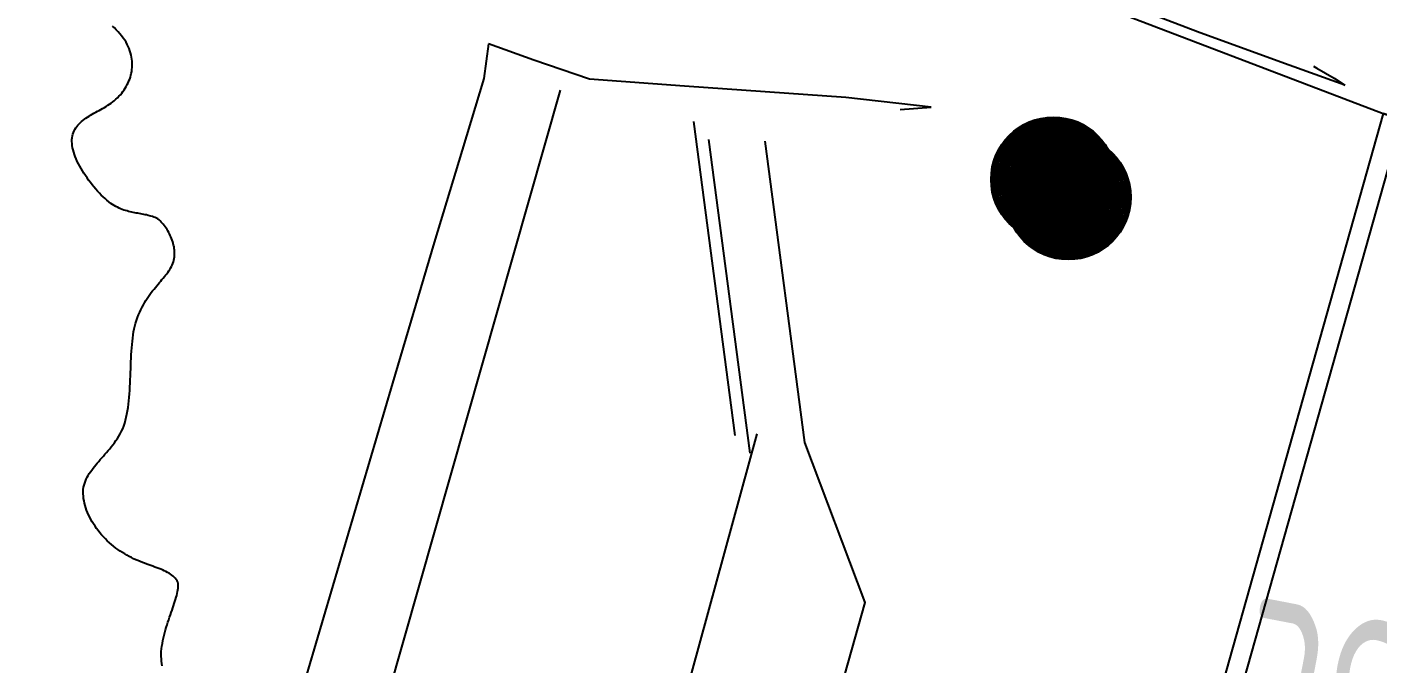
# Model space of a CAD drawing. Header units: metres. Extents: x 507606 to 508087, y 6966978 to 6967359.
# Drawn here: x 507939.292 to 507942.538, y 6967154.781 to 6967156.312 of the extents above; entities that cross this region are included whole.
import ezdxf

# ---------------------------------------------------------------- set-up
doc = ezdxf.new("R2010")
doc.units = ezdxf.units.M
doc.linetypes.add('ISO-DASHED2', pattern=[6, 4, -2])
for name, color, linetype in [('CON_EX. MIN', 253, 'ISO-DASHED2'), ('mga2020bdy', 252, 'Continuous'), ('mga2020ROAD_KERB_BACK', 252, 'Continuous'), ('mga2020ROAD_KERB_INVERT', 252, 'Continuous'), ('mga2020ROAD_KERB_LIP', 252, 'Continuous'), ('mga2020ROAD_KERB_TOP', 252, 'Continuous'), ('mga2020STR_SURFACES', 252, 'Continuous'), ('mga2020VEG_TREE', 252, 'Continuous'), ('ROAD_KERB_INVERT', 252, 'Continuous'), ('STR_SURFACES', 252, 'Continuous'), ('VEG_TREE', 252, 'Continuous')]:
    doc.layers.add(name, color=color, linetype=linetype)
doc.layers.add('RW_FEAT', color=160, linetype='Continuous', lineweight=0)
doc.styles.add('Style-INTL_ISO_EQUAL', font='ISOCP.shx')

# ---------------------------------------------------------------- blocks, each defined once
blk = doc.blocks.new('BAC V TREE')
for p, q in [((-14.5237, 2.3425), (-14.5537, 2.3726)), ((-14.4944, 2.3121), (-14.5237, 2.3425)), ((-14.466, 2.2814), (-14.4944, 2.3121)), ((-14.4386, 2.2503), (-14.466, 2.2814)), ((-14.4123, 2.2188), (-14.4386, 2.2503)), ((-14.3872, 2.1869), (-14.4123, 2.2188)), ((-14.3634, 2.1546), (-14.3872, 2.1869)), ((-14.341, 2.1219), (-14.3634, 2.1546)), ((-14.3239, 2.0889), (-14.341, 2.1219)), ((-14.3087, 2.0559), (-14.3239, 2.0889)), ((-14.2952, 2.023), (-14.3087, 2.0559)), ((-14.2834, 1.9901), (-14.2952, 2.023)), ((-14.2734, 1.9574), (-14.2834, 1.9901)), ((-14.265, 1.9248), (-14.2734, 1.9574)), ((-14.2583, 1.8923), (-14.265, 1.9248)), ((-14.2533, 1.8601), (-14.2583, 1.8923)), ((-14.2615, 1.6411), (-14.2558, 1.6714)), ((-14.2558, 1.6714), (-14.2516, 1.7022)), ((-14.2499, 1.828), (-14.2533, 1.8601)), ((-14.2516, 1.7022), (-14.2489, 1.7332)), ((-14.248, 1.7961), (-14.2499, 1.828)), ((-14.2489, 1.7332), (-14.2477, 1.7646)), ((-14.2477, 1.7646), (-14.248, 1.7961)), ((-14.3389, 1.4395), (-14.3239, 1.4669)), ((-14.3239, 1.4669), (-14.3102, 1.4949)), ((-14.3102, 1.4949), (-14.2978, 1.5233)), ((-14.2978, 1.5233), (-14.2867, 1.5521)), ((-14.2867, 1.5521), (-14.2769, 1.5814)), ((-14.2769, 1.5814), (-14.2685, 1.611)), ((-14.2685, 1.611), (-14.2615, 1.6411)), ((-14.4997, 1.2404), (-14.4759, 1.2631)), ((-14.4759, 1.2631), (-14.453, 1.2865)), ((-14.453, 1.2865), (-14.4312, 1.3105)), ((-14.4312, 1.3105), (-14.4105, 1.3351)), ((-14.4105, 1.3351), (-14.3908, 1.3604)), ((-14.3908, 1.3604), (-14.3723, 1.3862)), ((-14.3723, 1.3862), (-14.355, 1.4126)), ((-14.355, 1.4126), (-14.3389, 1.4395)), ((-14.8126, 1.0392), (-14.7859, 1.0541)), ((-14.7859, 1.0541), (-14.759, 1.0691)), ((-14.759, 1.0691), (-14.732, 1.0842)), ((-14.732, 1.0842), (-14.7051, 1.0996)), ((-14.7051, 1.0996), (-14.6783, 1.1152)), ((-14.6783, 1.1152), (-14.6516, 1.1311)), ((-14.6516, 1.1311), (-14.6253, 1.1475)), ((-14.6253, 1.1475), (-14.5993, 1.1643)), ((-14.5993, 1.1643), (-14.5738, 1.1817)), ((-14.5738, 1.1817), (-14.5489, 1.1997)), ((-14.5489, 1.1997), (-14.5246, 1.2183)), ((-14.5246, 1.2183), (-14.4997, 1.2404)), ((-15.1053, 0.8189), (-15.0887, 0.8394)), ((-15.0887, 0.8394), (-15.0708, 0.859)), ((-15.0708, 0.859), (-15.0517, 0.8779)), ((-15.0517, 0.8779), (-15.0315, 0.896)), ((-15.0315, 0.896), (-15.0102, 0.9135)), ((-15.0102, 0.9135), (-14.9879, 0.9305)), ((-14.9879, 0.9305), (-14.9648, 0.9469)), ((-14.9648, 0.9469), (-14.9409, 0.963)), ((-14.9409, 0.963), (-14.9162, 0.9786)), ((-14.9162, 0.9786), (-14.891, 0.994)), ((-14.891, 0.994), (-14.8653, 1.0092)), ((-14.8653, 1.0092), (-14.8391, 1.0242)), ((-14.8391, 1.0242), (-14.8126, 1.0392)), ((-15.1797, 0.6177), (-15.1767, 0.6462)), ((-15.1767, 0.6462), (-15.1719, 0.6745)), ((-15.1719, 0.6745), (-15.1651, 0.7015)), ((-15.1651, 0.7015), (-15.1565, 0.7272)), ((-15.1565, 0.7272), (-15.1461, 0.7517)), ((-15.1461, 0.7517), (-15.1341, 0.7752)), ((-15.1341, 0.7752), (-15.1204, 0.7975)), ((-15.1204, 0.7975), (-15.1053, 0.8189)), ((-0.5153, 0.6324), (-0.5457, 0.6072)), ((-0.4836, 0.6561), (-0.5153, 0.6324)), ((-0.4505, 0.6784), (-0.4836, 0.6561)), ((-0.4161, 0.6991), (-0.4505, 0.6784)), ((-0.3804, 0.7183), (-0.4161, 0.6991)), ((-0.3435, 0.7359), (-0.3804, 0.7183)), ((-0.3055, 0.7517), (-0.3435, 0.7359)), ((-0.2662, 0.7659), (-0.3055, 0.7517)), ((-0.2258, 0.7783), (-0.2662, 0.7659)), ((-0.1844, 0.7889), (-0.2258, 0.7783)), ((-0.1419, 0.7977), (-0.1844, 0.7889)), ((-0.0984, 0.8046), (-0.1419, 0.7977)), ((-0.054, 0.8095), (-0.0984, 0.8046)), ((-0.0086, 0.8125), (-0.054, 0.8095)), ((0.0377, 0.8134), (-0.0086, 0.8125)), ((0.077, 0.8104), (0.0377, 0.8134)), ((0.116, 0.8054), (0.077, 0.8104)), ((0.1545, 0.7984), (0.116, 0.8054)), ((0.1926, 0.7896), (0.1545, 0.7984)), ((0.2302, 0.7789), (0.1926, 0.7896)), ((0.2672, 0.7664), (0.2302, 0.7789)), ((0.3035, 0.7522), (0.2672, 0.7664)), ((0.3391, 0.7362), (0.3035, 0.7522)), ((0.3739, 0.7186), (0.3391, 0.7362)), ((0.4078, 0.6994), (0.3739, 0.7186)), ((0.4409, 0.6786), (0.4078, 0.6994)), ((0.4729, 0.6563), (0.4409, 0.6786)), ((0.5039, 0.6326), (0.4729, 0.6563)), ((0.5338, 0.6073), (0.5039, 0.6326)), ((-15.1804, 0.5879), (-15.1797, 0.6177)), ((-15.1789, 0.557), (-15.1804, 0.5879)), ((-15.1752, 0.525), (-15.1789, 0.557)), ((-15.1695, 0.4921), (-15.1752, 0.525)), ((-15.1618, 0.4584), (-15.1695, 0.4921)), ((-15.1522, 0.4239), (-15.1618, 0.4584)), ((-15.1408, 0.3888), (-15.1522, 0.4239)), ((-0.6966, 0.4284), (-0.7163, 0.3944)), ((-0.6754, 0.4613), (-0.6966, 0.4284)), ((-0.6525, 0.493), (-0.6754, 0.4613)), ((-0.6281, 0.5235), (-0.6525, 0.493)), ((-0.6021, 0.5527), (-0.6281, 0.5235)), ((-0.5746, 0.5806), (-0.6021, 0.5527)), ((-0.5457, 0.6072), (-0.5746, 0.5806)), ((0.5626, 0.5807), (0.5338, 0.6073)), ((0.59, 0.5528), (0.5626, 0.5807)), ((0.6162, 0.5235), (0.59, 0.5528)), ((0.641, 0.493), (0.6162, 0.5235)), ((0.6644, 0.4613), (0.641, 0.493)), ((0.6863, 0.4285), (0.6644, 0.4613)), ((0.7066, 0.3945), (0.6863, 0.4285)), ((-15.1277, 0.3531), (-15.1408, 0.3888)), ((-15.113, 0.3169), (-15.1277, 0.3531)), ((-15.0968, 0.2804), (-15.113, 0.3169)), ((-15.0791, 0.2437), (-15.0968, 0.2804)), ((-15.06, 0.2068), (-15.0791, 0.2437)), ((-0.7882, 0.2093), (-0.7971, 0.1696)), ((-0.7774, 0.2482), (-0.7882, 0.2093)), ((-0.7648, 0.2862), (-0.7774, 0.2482)), ((-0.7504, 0.3233), (-0.7648, 0.2862)), ((-0.7342, 0.3594), (-0.7504, 0.3233)), ((-0.7163, 0.3944), (-0.7342, 0.3594)), ((0.7253, 0.3594), (0.7066, 0.3945)), ((0.7423, 0.3233), (0.7253, 0.3594)), ((0.7575, 0.2863), (0.7423, 0.3233)), ((0.7709, 0.2482), (0.7575, 0.2863)), ((0.7824, 0.2093), (0.7709, 0.2482)), ((0.792, 0.1696), (0.7824, 0.2093)), ((-15.0397, 0.1699), (-15.06, 0.2068)), ((-15.0181, 0.133), (-15.0397, 0.1699)), ((-14.9955, 0.0962), (-15.0181, 0.133)), ((-14.9718, 0.0598), (-14.9955, 0.0962)), ((-14.9472, 0.0236), (-14.9718, 0.0598)), ((-14.9217, -0.0121), (-14.9472, 0.0236)), ((-0.8092, 0.0878), (-0.8123, 0.0457)), ((-0.8123, 0.0457), (-0.8113, -0.0008)), ((-0.8041, 0.1291), (-0.8092, 0.0878)), ((-0.7971, 0.1696), (-0.8041, 0.1291)), ((0.7996, 0.1291), (0.792, 0.1696)), ((0.805, 0.0878), (0.7996, 0.1291)), ((0.8084, 0.0457), (0.805, 0.0878)), ((0.8095, 0.0031), (0.8084, 0.0457)), ((-14.8954, -0.0472), (-14.9217, -0.0121)), ((-14.8685, -0.0817), (-14.8954, -0.0472)), ((-14.841, -0.1154), (-14.8685, -0.0817)), ((-14.8129, -0.1483), (-14.841, -0.1154)), ((-14.7845, -0.1802), (-14.8129, -0.1483)), ((-14.7557, -0.2111), (-14.7845, -0.1802)), ((-0.8113, -0.0008), (-0.8084, -0.0465)), ((-0.8084, -0.0465), (-0.8034, -0.0912)), ((-0.8034, -0.0912), (-0.7965, -0.1349)), ((-0.7965, -0.1349), (-0.7878, -0.1776)), ((-0.7878, -0.1776), (-0.7771, -0.2192)), ((0.7706, -0.2421), (0.7823, -0.2032)), ((0.7823, -0.2032), (0.7919, -0.1635)), ((0.7919, -0.1635), (0.7995, -0.1229)), ((0.7995, -0.1229), (0.805, -0.0816)), ((0.805, -0.0816), (0.8084, -0.0396)), ((-14.7266, -0.2408), (-14.7557, -0.2111)), ((-14.6974, -0.2693), (-14.7266, -0.2408)), ((-14.6681, -0.2964), (-14.6974, -0.2693)), ((-14.6388, -0.3221), (-14.6681, -0.2964)), ((-14.6096, -0.3463), (-14.6388, -0.3221)), ((-14.5805, -0.3687), (-14.6096, -0.3463)), ((-14.5544, -0.3862), (-14.5805, -0.3687)), ((-14.5284, -0.4022), (-14.5544, -0.3862)), ((-14.5027, -0.4168), (-14.5284, -0.4022)), ((-14.4771, -0.4301), (-14.5027, -0.4168)), ((-0.7771, -0.2192), (-0.7647, -0.2598)), ((-0.7647, -0.2598), (-0.7506, -0.2992)), ((-0.7506, -0.2992), (-0.7347, -0.3374)), ((-0.7347, -0.3374), (-0.7171, -0.3745)), ((-0.7171, -0.3745), (-0.698, -0.4103)), ((-0.698, -0.4103), (-0.6772, -0.4448)), ((0.6845, -0.4223), (0.7053, -0.3883)), ((0.7053, -0.3883), (0.7243, -0.3533)), ((0.7243, -0.3533), (0.7416, -0.3172)), ((0.7416, -0.3172), (0.757, -0.2801)), ((0.757, -0.2801), (0.7706, -0.2421)), ((-14.4518, -0.4421), (-14.4771, -0.4301)), ((-14.4266, -0.453), (-14.4518, -0.4421)), ((-14.4016, -0.4629), (-14.4266, -0.453)), ((-14.3768, -0.4718), (-14.4016, -0.4629)), ((-14.3521, -0.4799), (-14.3768, -0.4718)), ((-14.3277, -0.4871), (-14.3521, -0.4799)), ((-14.3034, -0.4937), (-14.3277, -0.4871)), ((-14.2793, -0.4996), (-14.3034, -0.4937)), ((-14.2553, -0.505), (-14.2793, -0.4996)), ((-14.2316, -0.51), (-14.2553, -0.505)), ((-14.2079, -0.5146), (-14.2316, -0.51)), ((-14.1845, -0.5189), (-14.2079, -0.5146)), ((-14.1612, -0.5231), (-14.1845, -0.5189)), ((-14.138, -0.5271), (-14.1612, -0.5231)), ((-14.115, -0.5312), (-14.138, -0.5271)), ((-14.0922, -0.5353), (-14.115, -0.5312)), ((-14.0695, -0.5396), (-14.0922, -0.5353)), ((-14.0469, -0.5441), (-14.0695, -0.5396)), ((-14.0244, -0.549), (-14.0469, -0.5441)), ((-14.0021, -0.5543), (-14.0244, -0.549)), ((-13.98, -0.5601), (-14.0021, -0.5543)), ((-13.9579, -0.5665), (-13.98, -0.5601)), ((-13.936, -0.5735), (-13.9579, -0.5665)), ((-13.9142, -0.5814), (-13.936, -0.5735)), ((-13.8925, -0.5901), (-13.9142, -0.5814)), ((-13.871, -0.5997), (-13.8925, -0.5901)), ((-13.8495, -0.6104), (-13.871, -0.5997)), ((-13.8331, -0.6251), (-13.8495, -0.6104)), ((-13.8167, -0.6408), (-13.8331, -0.6251)), ((-0.6772, -0.4448), (-0.655, -0.478)), ((-0.655, -0.478), (-0.6312, -0.5098)), ((-0.6312, -0.5098), (-0.606, -0.5403)), ((-0.606, -0.5403), (-0.5794, -0.5693)), ((-0.5794, -0.5693), (-0.5515, -0.5968)), ((-0.5515, -0.5968), (-0.5223, -0.6229)), ((-0.5223, -0.6229), (-0.4918, -0.6474)), ((0.464, -0.65), (0.4963, -0.6262)), ((0.4963, -0.6262), (0.5274, -0.6011)), ((0.5274, -0.6011), (0.5572, -0.5745)), ((0.5572, -0.5745), (0.5856, -0.5466)), ((0.5856, -0.5466), (0.6126, -0.5173)), ((0.6126, -0.5173), (0.6382, -0.4868)), ((0.6382, -0.4868), (0.6621, -0.4551)), ((0.6621, -0.4551), (0.6845, -0.4223)), ((-13.8005, -0.6574), (-13.8167, -0.6408)), ((-13.7845, -0.6749), (-13.8005, -0.6574)), ((-13.7688, -0.6932), (-13.7845, -0.6749)), ((-13.7534, -0.7122), (-13.7688, -0.6932)), ((-13.7383, -0.7321), (-13.7534, -0.7122)), ((-13.7237, -0.7526), (-13.7383, -0.7321)), ((-13.7096, -0.7738), (-13.7237, -0.7526)), ((-13.696, -0.7956), (-13.7096, -0.7738)), ((-13.6831, -0.818), (-13.696, -0.7956)), ((-13.6707, -0.841), (-13.6831, -0.818)), ((-0.4918, -0.6474), (-0.4601, -0.6703)), ((-0.4601, -0.6703), (-0.4272, -0.6916)), ((-0.4272, -0.6916), (-0.3933, -0.7112)), ((-0.3933, -0.7112), (-0.3582, -0.7292)), ((-0.3582, -0.7292), (-0.3221, -0.7454)), ((-0.3221, -0.7454), (-0.2851, -0.7598)), ((-0.2851, -0.7598), (-0.2471, -0.7725)), ((-0.2471, -0.7725), (-0.2082, -0.7833)), ((-0.2082, -0.7833), (-0.1684, -0.7922)), ((-0.1684, -0.7922), (-0.1279, -0.7992)), ((-0.1279, -0.7992), (-0.0866, -0.8042)), ((-0.0866, -0.8042), (-0.0446, -0.8073)), ((-0.0446, -0.8073), (-0.0011, -0.8064)), ((-0.0011, -0.8064), (0.0418, -0.8034)), ((0.0418, -0.8034), (0.0842, -0.7985)), ((0.0842, -0.7985), (0.1259, -0.7916)), ((0.1259, -0.7916), (0.167, -0.7828)), ((0.167, -0.7828), (0.2073, -0.7722)), ((0.2073, -0.7722), (0.2468, -0.7598)), ((0.2468, -0.7598), (0.2855, -0.7456)), ((0.2855, -0.7456), (0.3232, -0.7297)), ((0.3232, -0.7297), (0.36, -0.7122)), ((0.36, -0.7122), (0.3958, -0.693)), ((0.3958, -0.693), (0.4305, -0.6723)), ((0.4305, -0.6723), (0.464, -0.65)), ((-13.6591, -0.8644), (-13.6707, -0.841)), ((-13.6482, -0.8883), (-13.6591, -0.8644)), ((-13.6381, -0.9126), (-13.6482, -0.8883)), ((-13.6288, -0.9373), (-13.6381, -0.9126)), ((-13.6205, -0.9623), (-13.6288, -0.9373)), ((-13.6131, -0.9877), (-13.6205, -0.9623)), ((-13.6068, -1.0133), (-13.6131, -0.9877)), ((-13.6015, -1.0391), (-13.6068, -1.0133)), ((-13.5974, -1.065), (-13.6015, -1.0391)), ((-13.6112, -1.2741), (-13.6044, -1.2482)), ((-13.6044, -1.2482), (-13.5992, -1.2222)), ((-13.5992, -1.2222), (-13.5954, -1.196)), ((-13.5944, -1.0911), (-13.5974, -1.065)), ((-13.5954, -1.196), (-13.5931, -1.1698)), ((-13.5927, -1.1173), (-13.5944, -1.0911)), ((-13.5931, -1.1698), (-13.5922, -1.1436)), ((-13.5922, -1.1436), (-13.5927, -1.1173)), ((-13.7323, -1.4803), (-13.715, -1.4583)), ((-13.715, -1.4583), (-13.6985, -1.4363)), ((-13.6985, -1.4363), (-13.6828, -1.4143)), ((-13.6828, -1.4143), (-13.668, -1.3923)), ((-13.668, -1.3923), (-13.6541, -1.3701)), ((-13.6541, -1.3701), (-13.6413, -1.3478)), ((-13.6413, -1.3478), (-13.6296, -1.3252)), ((-13.6296, -1.3252), (-13.6196, -1.2997)), ((-13.6196, -1.2997), (-13.6112, -1.2741)), ((-13.9107, -1.695), (-13.8897, -1.6689)), ((-13.8897, -1.6689), (-13.8688, -1.6435)), ((-13.8688, -1.6435), (-13.8481, -1.6188)), ((-13.8481, -1.6188), (-13.8277, -1.5946)), ((-13.8277, -1.5946), (-13.8077, -1.571)), ((-13.8077, -1.571), (-13.788, -1.5478)), ((-13.788, -1.5478), (-13.7689, -1.5251)), ((-13.7689, -1.5251), (-13.7503, -1.5026)), ((-13.7503, -1.5026), (-13.7323, -1.4803)), ((-14.056, -1.9047), (-14.0359, -1.8714)), ((-14.0359, -1.8714), (-14.0155, -1.8393)), ((-14.0155, -1.8393), (-13.9948, -1.8084)), ((-13.9948, -1.8084), (-13.9739, -1.7786)), ((-13.9739, -1.7786), (-13.9529, -1.7498)), ((-13.9529, -1.7498), (-13.9318, -1.722)), ((-13.9318, -1.722), (-13.9107, -1.695)), ((-14.1489, -2.0925), (-14.1315, -2.0519)), ((-14.1315, -2.0519), (-14.1135, -2.0129)), ((-14.1135, -2.0129), (-14.0949, -1.9754)), ((-14.0949, -1.9754), (-14.0757, -1.9394)), ((-14.0757, -1.9394), (-14.056, -1.9047)), ((-14.2172, -2.3111), (-14.2072, -2.2671)), ((-14.2072, -2.2671), (-14.1961, -2.2248)), ((-14.1961, -2.2248), (-14.1812, -2.1789)), ((-14.1812, -2.1789), (-14.1654, -2.1348)), ((-14.1654, -2.1348), (-14.1489, -2.0925)), ((-14.2511, -2.5519), (-14.2461, -2.5013)), ((-14.2461, -2.5013), (-14.2403, -2.4519)), ((-14.2403, -2.4519), (-14.2336, -2.4036)), ((-14.2336, -2.4036), (-14.2259, -2.3566)), ((-14.2259, -2.3566), (-14.2172, -2.3111)), ((-14.2651, -2.7631), (-14.2623, -2.7092)), ((-14.2623, -2.7092), (-14.2591, -2.656)), ((-14.2591, -2.656), (-14.2554, -2.6035)), ((-14.2554, -2.6035), (-14.2511, -2.5519)), ((-14.2718, -2.9277), (-14.2698, -2.8725)), ((-14.2698, -2.8725), (-14.2675, -2.8175)), ((-14.2675, -2.8175), (-14.2651, -2.7631)), ((-14.2807, -3.1499), (-14.2782, -3.0944)), ((-14.2782, -3.0944), (-14.276, -3.0388)), ((-14.276, -3.0388), (-14.2739, -2.9832)), ((-14.2739, -2.9832), (-14.2718, -2.9277)), ((-14.2949, -3.3689), (-14.2905, -3.3149)), ((-14.2905, -3.3149), (-14.2867, -3.2603)), ((-14.2867, -3.2603), (-14.2835, -3.2052)), ((-14.2835, -3.2052), (-14.2807, -3.1499)), ((-14.3203, -3.5777), (-14.3126, -3.5269)), ((-14.3126, -3.5269), (-14.3058, -3.475)), ((-14.3058, -3.475), (-14.2999, -3.4223)), ((-14.2999, -3.4223), (-14.2949, -3.3689)), ((-14.363, -3.7694), (-14.3504, -3.7235)), ((-14.3504, -3.7235), (-14.3391, -3.6761)), ((-14.3391, -3.6761), (-14.3291, -3.6275)), ((-14.3291, -3.6275), (-14.3203, -3.5777)), ((-14.4561, -3.9677), (-14.435, -3.9313)), ((-14.435, -3.9313), (-14.4147, -3.8936)), ((-14.4147, -3.8936), (-14.3954, -3.8545)), ((-14.3954, -3.8545), (-14.3771, -3.8138)), ((-14.3771, -3.8138), (-14.363, -3.7694)), ((-14.6201, -4.1926), (-14.5956, -4.1631)), ((-14.5956, -4.1631), (-14.5713, -4.1329)), ((-14.5713, -4.1329), (-14.5474, -4.1018)), ((-14.5474, -4.1018), (-14.5237, -4.0698)), ((-14.5237, -4.0698), (-14.5006, -4.0369)), ((-14.5006, -4.0369), (-14.478, -4.0029)), ((-14.478, -4.0029), (-14.4561, -3.9677)), ((-14.7884, -4.3857), (-14.7653, -4.359)), ((-14.7653, -4.359), (-14.7418, -4.3321)), ((-14.7418, -4.3321), (-14.7178, -4.305)), ((-14.7178, -4.305), (-14.6936, -4.2776)), ((-14.6936, -4.2776), (-14.6692, -4.2498)), ((-14.6692, -4.2498), (-14.6446, -4.2215)), ((-14.6446, -4.2215), (-14.6201, -4.1926)), ((-14.944, -4.6041), (-14.9283, -4.5756)), ((-14.9283, -4.5756), (-14.9113, -4.5475)), ((-14.9113, -4.5475), (-14.8931, -4.52)), ((-14.8931, -4.52), (-14.8739, -4.4927)), ((-14.8739, -4.4927), (-14.8537, -4.4658)), ((-14.8537, -4.4658), (-14.8327, -4.439)), ((-14.8327, -4.439), (-14.8109, -4.4123)), ((-14.8109, -4.4123), (-14.7884, -4.3857)), ((-15.0057, -4.8259), (-15.0041, -4.7915)), ((-15.0041, -4.7915), (-15.0005, -4.7575)), ((-15.0005, -4.7575), (-14.9925, -4.7251)), ((-14.9925, -4.7251), (-14.9827, -4.6937)), ((-14.9827, -4.6937), (-14.9713, -4.6631)), ((-14.9713, -4.6631), (-14.9584, -4.6332)), ((-14.9584, -4.6332), (-14.944, -4.6041)), ((-15.0054, -4.8608), (-15.0057, -4.8259)), ((-15.0031, -4.896), (-15.0054, -4.8608)), ((-14.9991, -4.9316), (-15.0031, -4.896)), ((-14.9932, -4.9674), (-14.9991, -4.9316)), ((-14.9856, -5.0034), (-14.9932, -4.9674)), ((-14.9763, -5.0396), (-14.9856, -5.0034)), ((-14.9653, -5.0758), (-14.9763, -5.0396)), ((-14.9528, -5.1121), (-14.9653, -5.0758)), ((-14.9386, -5.1483), (-14.9528, -5.1121)), ((-14.923, -5.1844), (-14.9386, -5.1483)), ((-14.9058, -5.2203), (-14.923, -5.1844)), ((-14.8873, -5.256), (-14.9058, -5.2203)), ((-14.8673, -5.2914), (-14.8873, -5.256)), ((-14.846, -5.3265), (-14.8673, -5.2914)), ((-14.8235, -5.3611), (-14.846, -5.3265)), ((-14.7996, -5.3953), (-14.8235, -5.3611)), ((-14.7746, -5.429), (-14.7996, -5.3953)), ((-14.7484, -5.4621), (-14.7746, -5.429)), ((-14.7211, -5.4945), (-14.7484, -5.4621)), ((-14.6928, -5.5262), (-14.7211, -5.4945)), ((-14.6634, -5.5571), (-14.6928, -5.5262)), ((-14.6331, -5.5873), (-14.6634, -5.5571)), ((-14.6018, -5.6165), (-14.6331, -5.5873)), ((-14.5696, -5.6447), (-14.6018, -5.6165)), ((-14.5366, -5.672), (-14.5696, -5.6447)), ((-14.5029, -5.6982), (-14.5366, -5.672)), ((-14.4683, -5.7232), (-14.5029, -5.6982)), ((-14.4331, -5.7471), (-14.4683, -5.7232)), ((-14.3972, -5.7697), (-14.4331, -5.7471)), ((-14.3636, -5.7907), (-14.3972, -5.7697)), ((-14.3297, -5.8105), (-14.3636, -5.7907)), ((-14.2956, -5.8292), (-14.3297, -5.8105)), ((-14.2614, -5.8467), (-14.2956, -5.8292)), ((-14.2271, -5.8632), (-14.2614, -5.8467)), ((-14.1929, -5.8788), (-14.2271, -5.8632)), ((-14.1587, -5.8936), (-14.1929, -5.8788)), ((-14.1246, -5.9076), (-14.1587, -5.8936)), ((-14.0908, -5.921), (-14.1246, -5.9076)), ((-14.0572, -5.9338), (-14.0908, -5.921)), ((-14.024, -5.9461), (-14.0572, -5.9338)), ((-13.9913, -5.958), (-14.024, -5.9461)), ((-13.959, -5.9696), (-13.9913, -5.958)), ((-13.9273, -5.981), (-13.959, -5.9696)), ((-13.8962, -5.9923), (-13.9273, -5.981)), ((-13.8659, -6.0035), (-13.8962, -5.9923)), ((-13.8363, -6.0148), (-13.8659, -6.0035)), ((-13.8075, -6.0262), (-13.8363, -6.0148)), ((-13.7797, -6.0378), (-13.8075, -6.0262)), ((-13.7529, -6.0497), (-13.7797, -6.0378)), ((-13.7271, -6.0621), (-13.7529, -6.0497)), ((-13.7025, -6.0749), (-13.7271, -6.0621)), ((-13.679, -6.0882), (-13.7025, -6.0749)), ((-13.6569, -6.1023), (-13.679, -6.0882)), ((-13.636, -6.117), (-13.6569, -6.1023)), ((-13.6166, -6.1326), (-13.636, -6.117)), ((-13.5986, -6.1492), (-13.6166, -6.1326)), ((-13.5822, -6.1667), (-13.5986, -6.1492)), ((-13.5674, -6.1854), (-13.5822, -6.1667)), ((-13.5543, -6.2052), (-13.5674, -6.1854)), ((-13.543, -6.2263), (-13.5543, -6.2052)), ((-13.5393, -6.2479), (-13.543, -6.2263)), ((-13.5375, -6.2708), (-13.5393, -6.2479)), ((-13.5766, -6.492), (-13.5675, -6.4609)), ((-13.5675, -6.4609), (-13.5595, -6.4307)), ((-13.5595, -6.4307), (-13.5525, -6.4015)), ((-13.5525, -6.4015), (-13.5466, -6.3733)), ((-13.5466, -6.3733), (-13.5421, -6.3461)), ((-13.5421, -6.3461), (-13.539, -6.3199)), ((-13.539, -6.3199), (-13.5375, -6.2948)), ((-13.5375, -6.2948), (-13.5375, -6.2708)), ((-13.6453, -6.6961), (-13.6327, -6.6602)), ((-13.6327, -6.6602), (-13.6204, -6.625)), ((-13.6204, -6.625), (-13.6085, -6.5905)), ((-13.6085, -6.5905), (-13.5972, -6.5568)), ((-13.5972, -6.5568), (-13.5865, -6.524)), ((-13.5865, -6.524), (-13.5766, -6.492)), ((-13.7214, -6.9252), (-13.7092, -6.8856)), ((-13.7092, -6.8856), (-13.6967, -6.8465)), ((-13.6967, -6.8465), (-13.6839, -6.808)), ((-13.6839, -6.808), (-13.671, -6.77)), ((-13.671, -6.77), (-13.6581, -6.7327)), ((-13.6581, -6.7327), (-13.6453, -6.6961)), ((-13.7736, -7.1303), (-13.7647, -7.0884)), ((-13.7647, -7.0884), (-13.755, -7.047)), ((-13.755, -7.047), (-13.7444, -7.006)), ((-13.7444, -7.006), (-13.7332, -6.9654)), ((-13.7332, -6.9654), (-13.7214, -6.9252)), ((-13.7992, -7.3372), (-13.7981, -7.3006)), ((-13.7981, -7.3006), (-13.7938, -7.2576)), ((-13.7938, -7.2576), (-13.7883, -7.2149)), ((-13.7883, -7.2149), (-13.7815, -7.1724)), ((-13.7815, -7.1724), (-13.7736, -7.1303)), ((-13.7989, -7.3739), (-13.7992, -7.3372)), ((-13.7971, -7.4106), (-13.7989, -7.3739)), ((-13.7938, -7.4472), (-13.7971, -7.4106)), ((-13.789, -7.4836), (-13.7938, -7.4472)), ((-13.7827, -7.5199), (-13.789, -7.4836))]:
    blk.add_line(p, q)
blk = doc.blocks.new('BAC TRUNK FILLED')
for radius in [0.5, 0.49, 0.48, 0.47, 0.46, 0.45, 0.44, 0.43, 0.42, 0.41, 0.4, 0.39, 0.38, 0.37, 0.36, 0.35, 0.34, 0.33, 0.32, 0.31, 0.3, 0.29, 0.28, 0.27, 0.26, 0.25, 0.24, 0.23, 0.22, 0.21, 0.2, 0.19, 0.18, 0.17, 0.16, 0.15, 0.14, 0.13, 0.12, 0.11, 0.1, 0.09, 0.08, 0.07, 0.06, 0.05, 0.04, 0.03, 0.02, 0.01]:
    blk.add_circle((0, 0), radius)
blk = doc.blocks.new('SVW_2')
at = {"layer": 'RW_FEAT'}
for p, q in [((0.7868, 0.4399), (-0.1034, 0.8954)), ((-0.1034, 0.8954), (0.1035, -0.8953)), ((-0.7867, -0.4399), (0.7868, 0.4399)), ((0.1035, -0.8953), (-0.7867, -0.4399))]:
    blk.add_line(p, q, dxfattribs=at)
at = {"layer": 'RW_FEAT', "style": 'Style-INTL_ISO_EQUAL', "width": 0.65}
blk.add_text('SC', height=1, rotation=62.9, dxfattribs=at).set_placement((1.8635, 0.6401))
blk = doc.blocks.new('XE_SURVEY')
at = {"layer": 'mga2020bdy'}
blk.add_polyline3d([(507890.6991, 6967200.5784, 5.3095), (507916.0451, 6967160.3304, 5.2208), (507918.9586, 6967158.3503, 5.1842), (507921.6109, 6967157.3619, 5.2196), (507925.1715, 6967156.7219, 5.1425), (507927.9919, 6967156.8294, 5.0971), (507929.8659, 6967159.0704, 5.1017), (507930.6037, 6967161.6034, 5.1104), (507934.4704, 6967159.1919, 4.8395), (507942.553, 6967156.1035, 4.7977), (507943.9279, 6967155.6575, 4.7285), (507945.2571, 6967152.3745, 4.7915), (507945.0707, 6967151.7613, 4.7587), (507943.5281, 6967146.2682, 4.7011), (507941.1505, 6967141.0839, 4.7356), (507939.9757, 6967135.209, 4.7062), (507936.9555, 6967129.1817, 4.8988), (507935.311, 6967122.2392, 4.6675)], dxfattribs=at)
at = {"layer": 'mga2020ROAD_KERB_BACK'}
blk.add_polyline3d([(507937.6199, 6967143.2624, 4.853), (507938.1839, 6967146.1497, 4.8191), (507938.2622, 6967146.4197, 4.8159), (507939.9238, 6967152.1717, 4.7336), (507940.5055, 6967152.994, 4.7235), (507940.8359, 6967153.2566, 4.7239), (507941.3074, 6967154.928, 4.7308), (507941.1625, 6967155.3126, 4.7343), (507941.067, 6967156.0371, 4.7721)], dxfattribs=at)
at = {"layer": 'mga2020ROAD_KERB_INVERT'}
blk.add_polyline3d([(507940.8951, 6967156.0841, 4.6479), (507940.9942, 6967155.3301, 4.5636)], dxfattribs=at)
at = {"layer": 'mga2020ROAD_KERB_LIP'}
blk.add_polyline3d([(507940.5745, 6967156.1601, 4.6961), (507937.7921, 6967146.409, 4.6931), (507937.1877, 6967143.283, 4.7315), (507937.1723, 6967143.1361, 4.7332), (507937.1157, 6967139.956, 4.7461), (507937.1179, 6967139.9236, 4.7462), (507937.2129, 6967139.1289, 4.7483), (507937.1319, 6967136.6368, 4.7547), (507936.7171, 6967134.8698, 4.7594), (507936.4863, 6967134.2283, 4.7627), (507935.3099, 6967132.0298, 4.7746), (507933.9243, 6967130.3994, 4.7847), (507933.6576, 6967130.1638, 4.7846), (507931.5869, 6967128.775, 4.7834), (507929.719, 6967128.0276, 4.7824), (507929.2517, 6967127.9011, 4.7875), (507926.778, 6967127.589, 4.8136), (507925.3832, 6967127.6669, 4.8282), (507924.2967, 6967127.8421, 4.8418), (507922.0624, 6967128.5932, 4.871), (507921.9388, 6967128.6519, 4.8714), (507920.5154, 6967129.4817, 4.8764), (507919.4512, 6967130.0277, 4.844)], dxfattribs=at)
at = {"layer": 'mga2020ROAD_KERB_TOP'}
blk.add_polyline3d([(507940.4169, 6967153.0299, 4.7257), (507941.0481, 6967155.3338, 4.7387)], dxfattribs=at)
at = {"layer": 'mga2020STR_SURFACES'}
blk.add_polyline3d([(507940.1281, 6967147.7867, 4.7947), (507941.516, 6967147.3615, 4.7638), (507942.8552, 6967151.9965, 4.7551), (507943.9279, 6967155.6575, 4.7285), (507942.553, 6967156.1035, 4.7977), (507941.6606, 6967152.9382, 4.7705), (507940.1281, 6967147.7867, 4.7947)], dxfattribs=at)
at = {"layer": 'mga2020VEG_TREE'}
blk.add_point((507941.76, 6967155.9451, 4.6985), dxfattribs=at)
blk.add_point((507941.76, 6967155.9451, 4.6985), dxfattribs=at)
blk.add_point((507941.76, 6967155.9451, 4.6985), dxfattribs=at)
blk.add_point((507941.76, 6967155.9451, 4.6985), dxfattribs=at)
at = {"layer": 'ROAD_KERB_INVERT'}
blk.add_polyline3d([(507940.9308, 6967156.0415, 4.6479), (507941.0299, 6967155.2872, 4.5636)], dxfattribs=at)
at = {"layer": 'STR_SURFACES'}
blk.add_polyline3d([(507940.1632, 6967147.7407, 4.7947), (507941.5517, 6967147.3152, 4.7638), (507942.8916, 6967151.9521, 4.7551), (507943.9648, 6967155.6146, 4.7285), (507942.5894, 6967156.0608, 4.7977), (507941.6965, 6967152.8942, 4.7705), (507940.1632, 6967147.7407, 4.7947)], dxfattribs=at)
at = {"layer": 'mga2020VEG_TREE', "rotation": 0.001583333339407246}
for name, xscale, yscale, zscale in [('BAC V TREE', 0.1554417355589352, 0.1554417355589352, 0.1554417355589352), ('BAC TRUNK FILLED', 0.299876020056, 0.299876020056, 0.299876020056)]:
    blk.add_blockref(name, (507941.76, 6967155.9451, 4.6985), dxfattribs=dict(at, xscale=xscale, yscale=yscale, zscale=zscale))
at = {"layer": 'RW_FEAT', "xscale": 0.4999999999999997, "yscale": 0.4999999999999997, "zscale": 0.4999999999999997, "rotation": 106.1811205228286}
blk.add_blockref('SVW_2', (507943.2402, 6967154.056), dxfattribs=at)
at = {"layer": 'VEG_TREE', "xscale": 0.3, "yscale": 0.3, "zscale": 0.3}
blk.add_blockref('BAC TRUNK FILLED', (507941.796, 6967155.9024, 4.6985), dxfattribs=at)
blk = doc.blocks.new('XE_CONTOURS EXIST_1')
at = {"layer": 'CON_EX. MIN', "color": 253, "linetype": 'ISO-DASHED2', "lineweight": -3, "elevation": 4.8, "flags": 128}
blk.add_lwpolyline([(507942.385, 6967156.2176), (507942.3936, 6967156.2126), (507942.4348, 6967156.1884), (507942.4605, 6967156.1717), (507942.3069, 6967156.2268), (507942.1068, 6967156.3001), (507941.8413, 6967156.4015), (507941.1787, 6967156.6538), (507940.2491, 6967157.0043), (507939.1823, 6967157.4002), (507938.1085, 6967157.7891), (507937.1577, 6967158.118), (507936.5729, 6967158.3026), (507936.2805, 6967158.3776), (507936.1709, 6967158.3911), (507936.1448, 6967158.3856), (507936.12, 6967158.3618), (507936.0753, 6967158.27), (507936.0192, 6967158.0406), (507935.9618, 6967157.6174), (507935.9108, 6967157.0154), (507935.8739, 6967156.4821), (507935.8414, 6967156.1779), (507935.758, 6967155.9191), (507935.6234, 6967155.5542), (507935.4855, 6967155.1899), (507935.3925, 6967154.9331), (507935.2908, 6967154.5937), (507935.068, 6967153.8377), (507934.7655, 6967152.8073), (507934.4249, 6967151.6444), (507934.0874, 6967150.4913), (507933.7945, 6967149.49), (507933.5877, 6967148.7825), (507933.5084, 6967148.5111), (507933.4839, 6967148.4256), (507933.4589, 6967148.3403), (507933.4105, 6967148.2148), (507933.3209, 6967147.9844), (507933.2575, 6967147.8199), (507933.2091, 6967147.6847), (507933.1454, 6967147.5055), (507933.1051, 6967147.3985), (507933.0301, 6967147.2868), (507932.9672, 6967147.1781), (507933.0387, 6967147.065), (507933.1085, 6967146.9697), (507933.0495, 6967146.9535), (507932.9855, 6967146.9393), (507932.8668, 6967146.9181), (507932.7421, 6967146.8832), (507932.7377, 6967146.63), (507932.7371, 6967145.9904), (507932.7379, 6967145.1179), (507932.7379, 6967144.1661), (507932.7348, 6967143.2886), (507932.7285, 6967142.7434), (507932.7209, 6967142.4775), (507932.7141, 6967142.3868), (507932.7101, 6967142.3711), (507932.6951, 6967142.3591), (507932.6377, 6967142.3363), (507932.506, 6967142.3055), (507932.3098, 6967142.2714), (507932.1696, 6967142.2419), (507932.1192, 6967142.1242), (507932.0782, 6967141.9964), (507932.003, 6967141.7396), (507931.8103, 6967141.0788), (507931.5368, 6967140.1388), (507931.2192, 6967139.0447), (507930.8944, 6967137.9214), (507930.5989, 6967136.8939), (507930.3694, 6967136.0873), (507930.2428, 6967135.6265), (507930.1222, 6967135.124), (507929.9503, 6967134.3737), (507929.76, 6967133.5257), (507929.5842, 6967132.7306), (507929.4557, 6967132.1387), (507929.4073, 6967131.9005), (507929.473, 6967131.8144), (507929.5456, 6967131.7293), (507929.6388, 6967131.5881), (507929.7972, 6967131.3276), (507929.8823, 6967131.1286), (507929.7702, 6967130.8646), (507929.5211, 6967130.386), (507929.2713, 6967129.9205), (507929.1568, 6967129.6954), (507929.2098, 6967129.5638), (507929.2606, 6967129.4335), (507929.1288, 6967129.2538), (507928.8202, 6967128.8544), (507928.4567, 6967128.3783), (507928.2082, 6967128.0383), (507928.0874, 6967127.8552), (507928.0528, 6967127.7845), (507928.0521, 6967127.768), (507928.0663, 6967127.7578), (507928.1345, 6967127.7472), (507928.3132, 6967127.7514), (507928.6282, 6967127.7815), (507929.0045, 6967127.8305), (507929.1791, 6967127.8563), (507929.2514, 6967127.8702), (507929.3236, 6967127.8848), (507929.5277, 6967127.9303), (507929.74, 6967127.9789), (507929.838, 6967128.0145), (507929.9355, 6967128.0514), (507930.1801, 6967128.1491), (507930.7016, 6967128.3579), (507931.2306, 6967128.5707), (507931.4976, 6967128.6804), (507931.6661, 6967128.7743), (507931.8321, 6967128.8729), (507932.0355, 6967129.0086), (507932.4707, 6967129.3015), (507932.9801, 6967129.6449), (507933.406, 6967129.9325), (507933.5906, 6967130.0578), (507933.6721, 6967130.1257), (507933.7528, 6967130.1945), (507933.8707, 6967130.2987), (507933.9814, 6967130.3973), (507934.0333, 6967130.4515), (507934.0848, 6967130.5061), (507934.2609, 6967130.7029), (507934.6452, 6967131.1338), (507935.0405, 6967131.5789), (507935.2494, 6967131.8186), (507935.3555, 6967131.966), (507935.4938, 6967132.1682), (507935.5938, 6967132.32), (507935.7466, 6967132.5847), (507936.031, 6967133.0859), (507936.3147, 6967133.59), (507936.4654, 6967133.8635), (507936.5524, 6967134.056), (507936.6635, 6967134.3145), (507936.7341, 6967134.4826), (507936.7847, 6967134.612), (507936.8501, 6967134.7834), (507936.8874, 6967134.8836), (507936.9191, 6967134.9943), (507936.9495, 6967135.1054), (507936.9879, 6967135.2545), (507937.068, 6967135.5692), (507937.1532, 6967135.9126), (507937.207, 6967136.1475), (507937.2415, 6967136.3577), (507937.2848, 6967136.6583), (507937.3247, 6967136.9594), (507937.3491, 6967137.1711), (507937.3662, 6967137.4486), (507937.3875, 6967137.8934), (507937.4054, 6967138.3346), (507937.4122, 6967138.6012), (507937.3977, 6967138.8939), (507937.3711, 6967139.2818), (507937.353, 6967139.519), (507937.3379, 6967139.6532), (507937.3164, 6967139.8338), (507937.3036, 6967139.9681), (507937.3067, 6967140.1937), (507937.3173, 6967140.6314), (507937.3299, 6967141.1029), (507937.3389, 6967141.4295), (507937.3496, 6967141.7835), (507937.3661, 6967142.3113), (507937.3816, 6967142.7949), (507937.3892, 6967143.0167), (507937.4021, 6967143.1313), (507937.414, 6967143.2294), (507937.4236, 6967143.2943), (507937.4767, 6967143.5182), (507937.6041, 6967144.0546), (507937.7585, 6967144.7044), (507937.8926, 6967145.2686), (507937.959, 6967145.5481), (507938.0105, 6967145.7664), (507938.0784, 6967146.0537), (507938.1169, 6967146.2132), (507938.1545, 6967146.3282), (507938.1938, 6967146.4426), (507938.2381, 6967146.5504), (507938.3141, 6967146.7348), (507938.3695, 6967146.8752), (507938.4172, 6967147.074), (507938.4924, 6967147.3718), (507938.5759, 6967147.5555), (507938.7714, 6967147.5775), (507939.1263, 6967147.5655), (507939.4761, 6967147.5273), (507939.6562, 6967147.4706), (507939.6072, 6967147.2406), (507939.4497, 6967146.8719), (507939.3296, 6967146.5931), (507939.2366, 6967146.3199), (507939.0818, 6967145.851), (507938.9326, 6967145.3581), (507938.8562, 6967145.0129), (507938.8836, 6967144.6238), (507938.9691, 6967143.9427), (507939.0759, 6967143.185), (507939.1675, 6967142.566), (507939.207, 6967142.3011), (507939.21, 6967142.1888), (507939.2127, 6967142.0764), (507939.2378, 6967141.8545), (507939.2922, 6967141.3787), (507939.3488, 6967140.8732), (507939.3804, 6967140.5623), (507939.3953, 6967140.3464), (507939.4131, 6967140.0384), (507939.4241, 6967139.7311), (507939.4183, 6967139.5171), (507939.3313, 6967139.1904), (507939.1417, 6967138.5597), (507938.9151, 6967137.8218), (507938.7172, 6967137.1735), (507938.6135, 6967136.8118), (507938.5553, 6967136.4853), (507938.4824, 6967136.011), (507938.4176, 6967135.5729), (507938.384, 6967135.3553), (507938.3345, 6967135.1854), (507938.282, 6967135.0161), (507938.2291, 6967134.8624), (507938.1303, 6967134.5702), (507938.0347, 6967134.2566), (507937.9916, 6967134.0392), (507938.0639, 6967133.7152), (507938.227, 6967133.1601), (507938.3986, 6967132.6084), (507938.4965, 6967132.295)], dxfattribs=at)
at = {"layer": 'CON_EX. MIN', "color": 253, "linetype": 'ISO-DASHED2', "lineweight": -3, "flags": 128}
for points, elevation in [([(507937.5151, 6967146.4812), (507937.515, 6967146.4805), (507937.5148, 6967146.4771), (507937.5147, 6967146.4749), (507937.5488, 6967146.3188), (507937.6188, 6967146.029), (507937.6762, 6967145.8732), (507937.7186, 6967145.994), (507937.7665, 6967146.2356), (507937.8058, 6967146.4191), (507937.9002, 6967146.6548), (507938.1164, 6967147.1807), (507938.3989, 6967147.8669), (507938.6925, 6967148.5834), (507938.9417, 6967149.2004), (507939.0912, 6967149.588), (507939.2358, 6967150.0363), (507939.4399, 6967150.7072), (507939.6514, 6967151.4167), (507939.8182, 6967151.9807), (507939.8883, 6967152.2152), (507939.9409, 6967152.2836), (507939.9953, 6967152.3511), (507940.1256, 6967152.5313), (507940.3574, 6967152.8531), (507940.4809, 6967153.0264), (507940.4033, 6967153.0576), (507940.4282, 6967153.1422), (507940.4458, 6967153.2048), (507940.4644, 6967153.2714), (507940.5205, 6967153.4766), (507940.652, 6967153.9582), (507940.8087, 6967154.5322), (507940.9402, 6967155.0143), (507940.9963, 6967155.2202), (507941.0138, 6967155.2905), (507941.0301, 6967155.3608), (507941.0334, 6967155.4756), (507941.037, 6967155.6853), (507941.0358, 6967155.8205), (507940.9907, 6967155.9641), (507940.9612, 6967156.0925), (507941.099, 6967156.1053), (507941.3386, 6967156.1096), (507941.4661, 6967156.119), (507941.2608, 6967156.1421), (507940.8728, 6967156.1691), (507940.6445, 6967156.1861), (507940.511, 6967156.2318), (507940.4017, 6967156.2711), (507940.3903, 6967156.1879), (507940.3384, 6967156.0155), (507940.2714, 6967155.7933), (507940.1713, 6967155.4555), (507939.9151, 6967154.5898), (507939.5475, 6967153.3478), (507939.1133, 6967151.8812), (507938.6576, 6967150.3413), (507938.225, 6967148.8798), (507937.8605, 6967147.6483), (507937.648, 6967146.9304), (507937.5499, 6967146.5989), (507937.5191, 6967146.4947), (507937.5151, 6967146.4812)], 4.7), ([(507940.1225, 6967153.5249), (507940.1189, 6967153.511), (507940.0992, 6967153.4384), (507940.0461, 6967153.2436), (507939.9532, 6967152.8966), (507939.8483, 6967152.4792), (507939.8161, 6967152.2833), (507939.9317, 6967152.4028), (507940.1158, 6967152.6497), (507940.2277, 6967152.806), (507940.3189, 6967152.9261), (507940.4029, 6967153.0496), (507940.4316, 6967153.1622), (507940.4684, 6967153.3407), (507940.4968, 6967153.4747), (507940.5442, 6967153.6468), (507940.6184, 6967153.9094), (507940.674, 6967154.1065), (507940.7357, 6967154.3305), (507940.822, 6967154.6458), (507940.8781, 6967154.8544), (507940.9195, 6967155.023), (507940.9726, 6967155.2443), (507940.9994, 6967155.3587), (507941.0009, 6967155.42), (507941.0009, 6967155.4813), (507940.9742, 6967155.5852), (507940.9454, 6967155.6836), (507940.9092, 6967155.6376), (507940.8729, 6967155.5859), (507940.8227, 6967155.477), (507940.7277, 6967155.2685), (507940.659, 6967155.118), (507940.6043, 6967155.0021), (507940.5309, 6967154.846), (507940.4788, 6967154.7291), (507940.4203, 6967154.5597), (507940.3371, 6967154.3071), (507940.284, 6967154.1427), (507940.2265, 6967153.9543), (507940.177, 6967153.7857), (507940.1494, 6967153.6554), (507940.1225, 6967153.5249)], 4.6)]:
    blk.add_lwpolyline(points, close=True, dxfattribs=dict(at, elevation=elevation))

msp = doc.modelspace()

# ---------------------------------------------------------------- block references
msp.add_blockref('XE_SURVEY', (0, 0))

# ---------------------------------------------------------------- next in the draw order: block references
msp.add_blockref('XE_CONTOURS EXIST_1', (0, 0))

doc.saveas('drawing.dxf')
